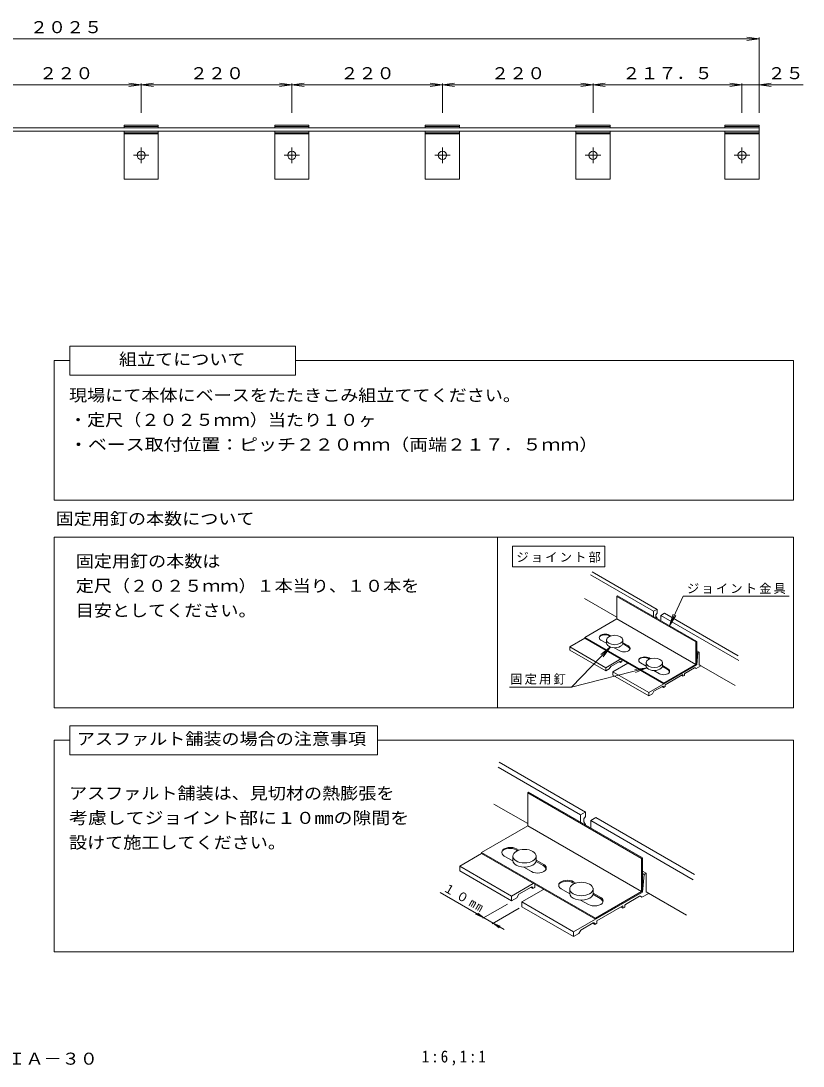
# Model space of a CAD drawing. Units: millimetres on the paper, with parts at other scales. Extents: x -178 to 188, y -132 to 133.
# Drawn here: x -2 to 188.4, y -132.2 to 122.4 of the extents above; entities that cross this region are included whole.
import ezdxf
from ezdxf.enums import TextEntityAlignment as Align

# ---------------------------------------------------------------- set-up
doc = ezdxf.new("R2010")
doc.units = ezdxf.units.MM
doc.linetypes.add('CHAIN1', pattern=[8, 5, -1, 1, -1])
for name, color, linetype, lineweight in [('1-3_1-3ﾚｲﾔ', 6, 'Continuous', 9), ('1-E', 2, 'Continuous', 9), ('1-F', 7, 'Continuous', 9), ('2-1', 4, 'Continuous', 9), ('2-F_2-Fﾚｲﾔ', 7, 'Continuous', 9)]:
    doc.layers.add(name, color=color, linetype=linetype, lineweight=lineweight)
doc.layers.add('F-5_F-5ﾚｲﾔ', color=2, linetype='Continuous')
doc.styles.add('ＭＳ ゴシック', font='')
doc.styles.get('ＭＳ ゴシック').set_extended_font_data('MS Gothic')

msp = doc.modelspace()

# ---------------------------------------------------------------- linework, layer by layer
at = {"layer": '1-3_1-3ﾚｲﾔ'}
for p, q in [((143.11, -17.765), (143.274, -17.671)), ((143.11, -23.263), (143.11, -17.765)), ((162.524, -28.785), (143.274, -17.671)), ((152.035, -21.384), (152.035, -21.384)), ((143.11, -23.263), (135.305, -27.77)), ((162.36, -34.377), (143.11, -23.263)), ((154.555, -38.884), (135.305, -27.77)), ((135.305, -27.77), (135.305, -27.972)), ((154.555, -39.086), (135.305, -27.972)), ((141.212, -27.381), (141.396, -27.487)), ((141.308, -27.215), (141.63, -27.402)), ((140.592, -29.134), (140.592, -28.284)), ((144.524, -29.294), (145.797, -30.029)), ((144.544, -29.134), (144.544, -28.284)), ((144.565, -29.096), (145.893, -29.863)), ((162.36, -34.377), (162.36, -28.879)), ((162.524, -28.785), (162.524, -34.485)), ((150.837, -32.937), (151.02, -33.043)), ((150.932, -32.771), (151.255, -32.957)), ((150.217, -34.691), (150.217, -33.841)), ((154.149, -34.849), (155.422, -35.584)), ((154.169, -34.691), (154.169, -33.841)), ((154.19, -34.652), (155.518, -35.418)), ((154.555, -39.086), (162.524, -34.485)), ((149.341, -81.487), (121.621, -65.483)), ((121.381, -73.663), (110.142, -80.152)), ((149.101, -89.668), (121.381, -73.663)), ((137.862, -96.157), (110.142, -80.152)), ((110.142, -80.152), (110.142, -80.443)), ((137.862, -96.447), (110.142, -80.443)), ((117.755, -82.116), (117.755, -81.05)), ((118.555, -79.533), (118.919, -79.743)), ((123.446, -82.116), (123.446, -80.894)), ((123.419, -82.341), (125.16, -83.346)), ((149.101, -89.668), (149.101, -81.625)), ((149.341, -81.487), (149.341, -89.82)), ((131.615, -90.119), (131.615, -89.092)), ((132.415, -87.535), (132.779, -87.745)), ((137.306, -90.119), (137.306, -88.896)), ((137.279, -90.343), (139.02, -91.348)), ((137.862, -96.447), (149.341, -89.82))]:
    msp.add_line(p, q, dxfattribs=at)
for points in [[(162.36, -28.879), (143.11, -17.765), (143.11, -17.765)], [(162.36, -34.377), (154.555, -38.884), (154.555, -39.086)], [(121.381, -73.663), (121.381, -65.621), (121.621, -65.483)], [(149.341, -81.487), (149.101, -81.625), (121.381, -65.621)], [(149.101, -89.668), (137.862, -96.157), (137.862, -96.447)]]:
    msp.add_lwpolyline(points, dxfattribs=at)
for centre, major_axis in [((142.568, -28.405), (-1.976, 0)), ((152.193, -33.962), (-1.976, 0)), ((120.6, -81.068), (-2.845, 0)), ((134.46, -89.07), (-2.845, 0))]:
    msp.add_ellipse(centre, major_axis=major_axis, ratio=0.5772, dxfattribs=at)
for centre, major_axis in [((142.568, -29.134), (-1.976, 0)), ((152.193, -34.691), (-1.976, 0)), ((120.6, -82.116), (-2.845, 0)), ((134.46, -90.119), (-2.845, 0))]:
    msp.add_ellipse(centre, major_axis=major_axis, ratio=0.5772, start_param=6.2831786, end_param=9.424779, dxfattribs=at)
at = {"layer": '1-E'}
for p, q in [((136.673, -12.515), (152.035, -21.384)), ((137.062, -11.822), (152.869, -20.947)), ((143.11, -22.88), (135.18, -18.301)), ((152.79, -20.948), (152.035, -21.384)), ((152.035, -21.384), (152.035, -22.729)), ((152.91, -23.055), (152.599, -22.711)), ((152.91, -21.017), (152.91, -21.895)), ((153.785, -22.395), (154.66, -21.889)), ((153.785, -22.395), (172.809, -33.378)), ((153.785, -22.395), (153.785, -23.739)), ((154.66, -21.889), (172.637, -32.268)), ((152.91, -23.055), (152.91, -23.234)), ((163.118, -31.354), (163.118, -34.431)), ((171.892, -39.497), (163.118, -34.431)), ((114.418, -58.177), (135.443, -70.316)), ((114.18, -59.379), (134.233, -70.957)), ((121.428, -73.137), (113.15, -68.358)), ((135.343, -70.316), (134.233, -70.957)), ((134.233, -70.957), (134.233, -72.764)), ((135.493, -70.403), (135.493, -71.384)), ((135.493, -73.313), (135.493, -73.492)), ((136.753, -72.412), (138.013, -71.685)), ((136.753, -72.412), (136.753, -74.219)), ((136.754, -72.412), (161.693, -86.811)), ((138.013, -71.685), (162.014, -85.541)), ((150.21, -85.245), (150.21, -89.755)), ((150.21, -89.755), (160.062, -95.443))]:
    msp.add_line(p, q, dxfattribs=at)
at = {"layer": '1-E', "color": 6}
for p, q in [((139.225, -28.418), (140.596, -29.209)), ((142.436, -30.272), (143.81, -31.065)), ((148.85, -33.973), (150.221, -34.765)), ((152.061, -35.827), (153.435, -36.62)), ((115.693, -81.026), (117.761, -82.22)), ((118.693, -79.294), (119.258, -79.62)), ((120.421, -83.755), (122.298, -84.839)), ((123.446, -82.038), (125.298, -83.107)), ((129.553, -89.028), (131.621, -90.222)), ((132.553, -87.296), (133.118, -87.622)), ((137.306, -90.04), (139.158, -91.109)), ((134.281, -91.757), (136.158, -92.841))]:
    msp.add_line(p, q, dxfattribs=at)
at = {"layer": '1-E'}
for points in [[(152.91, -21.895), (152.599, -22.239), (152.599, -22.711)], [(135.493, -71.384), (135.046, -71.968), (135.046, -72.729), (135.493, -73.313)]]:
    msp.add_lwpolyline(points, dxfattribs=at)
for centre, radius in [((152.83, -21.017), 0.08), ((135.393, -70.403), 0.1)]:
    msp.add_arc(centre, radius, 0, 120.00563, dxfattribs=at)
at = {"layer": '1-E', "color": 6}
for centre, major_axis, start_param, end_param in [((140.266, -27.817), (-1.473, 0), 3.9269908, 7.0685835), ((140.171, -27.982), (-1.473, 0), 3.9269908, 5.8583934), ((144.852, -30.464), (1.473, 0), 3.9269908, 7.0685835), ((144.756, -30.63), (1.473, 0), 6.0644761, 7.0685835), ((149.891, -33.372), (-1.473, 0), 3.9269908, 7.0685835), ((149.795, -33.538), (-1.473, 0), 3.9269908, 5.8583934), ((154.476, -36.019), (1.473, 0), 3.9269908, 7.0685835), ((154.381, -36.185), (1.473, 0), 6.0644761, 7.0685835), ((117.193, -80.16), (-2.121, 0), 3.9269908, 7.0685835), ((117.055, -80.399), (-2.121, 0), 3.9269908, 5.8583934), ((123.798, -83.973), (2.121, 0), 3.9269908, 7.0685835), ((123.66, -84.212), (2.121, 0), 6.0644761, 7.0685835), ((131.053, -88.162), (-2.121, 0), 3.9269908, 7.0685835), ((130.915, -88.401), (-2.121, 0), 3.9269908, 5.8583934), ((137.658, -91.975), (2.121, 0), 3.9269908, 7.0685835), ((137.52, -92.214), (2.121, 0), 6.0644761, 7.0685835)]:
    msp.add_ellipse(centre, major_axis=major_axis, ratio=0.57735, start_param=start_param, end_param=end_param, dxfattribs=at)
at = {"layer": '1-F'}
for p, q in [((9.943, 39.65), (6.128, 39.65)), ((6.128, -3.356), (186.128, -3.356)), ((114.052, -3.356), (114.052, -44.967)), ((186.128, -3.356), (186.128, -44.967)), ((140.137, -5.551), (117.65, -5.551)), ((117.65, -5.551), (117.65, -10.551)), ((140.137, -5.551), (140.137, -10.551)), ((140.137, -10.551), (117.65, -10.551)), ((155.882, -24.95), (159.229, -17.689)), ((159.229, -17.689), (185.052, -17.689)), ((155.882, -24.95), (156.772, -22.085)), ((155.882, -24.95), (157.483, -22.413)), ((135.305, -27.972), (131.63, -30.094)), ((131.63, -30.094), (131.63, -30.902)), ((141.514, -30.098), (139.73, -32.511)), ((140.38, -35.954), (131.63, -30.902)), ((144.055, -33.024), (140.38, -35.145)), ((163.118, -31.354), (162.524, -31.011)), ((162.782, -31.548), (162.524, -34.485)), ((163.118, -31.354), (163.118, -34.431)), ((141.255, -35.448), (140.38, -35.954)), ((141.605, -34.842), (141.255, -35.448)), ((143.705, -33.63), (141.605, -34.842)), ((145.805, -34.034), (142.13, -36.156)), ((143.968, -33.882), (143.618, -33.68)), ((144.318, -33.68), (143.968, -33.882)), ((143.968, -33.781), (143.968, -33.882)), ((144.318, -33.68), (144.318, -33.276)), ((150.444, -35.222), (147.465, -35.572)), ((150.444, -35.222), (147.657, -36.331)), ((150.88, -41.208), (162.524, -34.485)), ((161.993, -35.196), (159.63, -36.56)), ((162.168, -35.196), (162.43, -35.347)), ((163.568, -34.691), (162.43, -35.347)), ((163.568, -34.691), (163.118, -34.431)), ((142.13, -36.156), (142.13, -36.964)), ((150.88, -42.016), (142.13, -36.964)), ((159.193, -36.812), (154.818, -39.338)), ((159.193, -37.217), (158.843, -37.015)), ((159.193, -37.217), (159.193, -36.812)), ((159.543, -37.015), (159.193, -37.217)), ((159.543, -36.711), (159.543, -37.015)), ((132.087, -39.868), (116.926, -39.868)), ((154.205, -39.692), (152.105, -40.904)), ((154.468, -39.945), (154.118, -39.742)), ((154.818, -39.742), (154.468, -39.945)), ((154.468, -39.844), (154.468, -39.945)), ((154.818, -39.742), (154.818, -39.338)), ((151.755, -41.511), (150.88, -42.016)), ((152.105, -40.904), (151.755, -41.511)), ((9.943, -52.827), (6.128, -52.827)), ((110.142, -80.443), (104.85, -83.499)), ((104.85, -83.499), (104.85, -84.663)), ((117.45, -91.937), (104.85, -84.663)), ((150.21, -85.245), (149.341, -84.743)), ((149.718, -85.529), (149.341, -85.311)), ((149.718, -85.529), (149.341, -89.82)), ((150.21, -85.245), (149.718, -85.529)), ((122.742, -87.718), (117.45, -90.773)), ((122.238, -88.591), (119.214, -90.337)), ((122.616, -88.955), (122.112, -88.664)), ((123.12, -88.664), (122.616, -88.955)), ((122.616, -88.809), (122.616, -88.955)), ((123.12, -88.664), (123.12, -88.082)), ((100.114, -89.953), (115.675, -98.937)), ((118.71, -91.21), (117.45, -91.937)), ((119.214, -90.337), (118.71, -91.21)), ((125.262, -89.173), (119.97, -92.228)), ((132.57, -99.503), (149.341, -89.82)), ((148.572, -90.846), (145.17, -92.81)), ((148.824, -90.846), (149.202, -91.064)), ((150.84, -90.119), (149.202, -91.064)), ((110.485, -96.193), (116.441, -92.754)), ((119.272, -93.755), (112.721, -97.537)), ((119.97, -92.228), (119.97, -93.392)), ((132.57, -100.667), (119.97, -93.392)), ((144.54, -93.174), (138.24, -96.811)), ((144.54, -93.756), (144.036, -93.465)), ((144.54, -93.756), (144.54, -93.174)), ((145.044, -93.465), (144.54, -93.756)), ((145.044, -93.028), (145.044, -93.465)), ((110.704, -96.067), (108.666, -95.223)), ((110.704, -96.067), (109.259, -94.959)), ((112.986, -97.385), (114.683, -98.088)), ((112.986, -97.385), (114.44, -98.501)), ((134.334, -99.066), (133.83, -99.939)), ((137.358, -97.32), (134.334, -99.066)), ((137.736, -97.684), (137.232, -97.393)), ((138.24, -97.393), (137.736, -97.684)), ((137.736, -97.539), (137.736, -97.684)), ((138.24, -97.393), (138.24, -96.811)), ((133.83, -99.939), (132.57, -100.667))]:
    msp.add_line(p, q, dxfattribs=at)
for points in [[(9.943, 43.164), (9.943, 36.135), (64.823, 36.135), (64.823, 43.164)], [(9.943, -49.313), (9.943, -56.341), (84.823, -56.341), (84.823, -49.313)]]:
    msp.add_lwpolyline(points, close=True, dxfattribs=at)
for points in [[(6.128, 39.65), (6.128, 5.637), (186.128, 5.637), (186.128, 39.65), (64.823, 39.65)], [(6.128, -3.356), (6.128, -44.967), (186.128, -44.967)], [(140.38, -35.954), (140.38, -35.145), (131.63, -30.094)], [(150.444, -35.222), (132.087, -39.868), (141.514, -30.098), (139.167, -31.967)], [(163.118, -31.354), (162.782, -31.548), (162.524, -31.399)], [(150.88, -42.016), (150.88, -41.208), (142.13, -36.156)], [(6.128, -52.827), (6.128, -104.377), (186.128, -104.377), (186.128, -52.827), (84.823, -52.827)], [(117.45, -91.937), (117.45, -90.773), (104.85, -83.499)], [(150.21, -85.245), (150.21, -89.755), (150.84, -90.119)], [(132.57, -100.667), (132.57, -99.503), (119.97, -92.228)]]:
    msp.add_lwpolyline(points, dxfattribs=at)
for centre, radius, start, end in [((143.793, -33.781), 0.175, 0, 119.9989), ((162.08, -35.347), 0.175, 60.00119, 119.99881), ((159.718, -36.711), 0.175, 120.00127, 180), ((154.293, -39.844), 0.175, 0, 119.9989), ((122.364, -88.809), 0.252, 0, 119.9989), ((148.698, -91.064), 0.252, 60.00119, 119.99881), ((145.296, -93.028), 0.252, 120.00127, 180), ((137.484, -97.539), 0.252, 0, 119.9989)]:
    msp.add_arc(centre, radius, start, end, dxfattribs=at)
at = {"layer": '2-1'}
for p, q in [((31.466, 97.023), (23.132, 97.023)), ((23.132, 96.357), (23.132, 97.023)), ((31.466, 96.357), (31.466, 97.023)), ((68.132, 97.023), (59.799, 97.023)), ((59.799, 96.357), (59.799, 97.023)), ((68.132, 96.357), (68.132, 97.023)), ((104.799, 97.023), (96.466, 97.023)), ((96.466, 96.357), (96.466, 97.023)), ((104.799, 96.357), (104.799, 97.023)), ((141.466, 97.023), (133.132, 97.023)), ((133.132, 96.357), (133.132, 97.023)), ((141.466, 96.357), (141.466, 97.023)), ((177.716, 97.023), (169.382, 97.023)), ((169.382, 96.357), (169.382, 97.023)), ((177.716, 96.357), (177.716, 97.023)), ((31.466, 96.689), (23.132, 96.689)), ((23.132, 83.857), (23.132, 95.523)), ((31.466, 95.191), (23.132, 95.191)), ((31.466, 94.943), (23.132, 94.943)), ((31.466, 83.857), (31.466, 95.523)), ((68.132, 96.689), (59.799, 96.689)), ((59.799, 83.857), (59.799, 95.523)), ((68.132, 95.191), (59.799, 95.191)), ((68.132, 94.943), (59.799, 94.943)), ((68.132, 83.857), (68.132, 95.523)), ((104.799, 96.689), (96.466, 96.689)), ((96.466, 83.857), (96.466, 95.523)), ((104.799, 95.191), (96.466, 95.191)), ((104.799, 94.943), (96.466, 94.943)), ((104.799, 83.857), (104.799, 95.523)), ((141.466, 96.689), (133.132, 96.689)), ((133.132, 83.857), (133.132, 95.523)), ((141.466, 95.191), (133.132, 95.191)), ((141.466, 94.943), (133.132, 94.943)), ((141.466, 83.857), (141.466, 95.523)), ((177.716, 96.689), (169.382, 96.689)), ((169.382, 83.857), (169.382, 95.523)), ((177.716, 95.191), (169.382, 95.191)), ((177.716, 94.943), (169.382, 94.943)), ((177.716, 83.857), (177.716, 95.523)), ((31.466, 83.857), (23.132, 83.857)), ((68.132, 83.857), (59.799, 83.857)), ((104.799, 83.857), (96.466, 83.857)), ((141.466, 83.857), (133.132, 83.857)), ((177.716, 83.857), (169.382, 83.857))]:
    msp.add_line(p, q, dxfattribs=at)
at = {"layer": '2-1', "color": 2}
for p, q in [((177.716, 96.357), (-159.784, 96.357)), ((177.716, 95.523), (-159.784, 95.523)), ((177.716, 96.357), (177.716, 95.523))]:
    msp.add_line(p, q, dxfattribs=at)
at = {"layer": '2-1', "linetype": 'CHAIN1'}
for p, q in [((29.19, 89.69), (25.407, 89.69)), ((27.299, 87.799), (27.299, 91.582)), ((65.857, 89.69), (62.074, 89.69)), ((63.966, 87.799), (63.966, 91.582)), ((102.524, 89.69), (98.741, 89.69)), ((100.632, 87.799), (100.632, 91.582)), ((139.19, 89.69), (135.407, 89.69)), ((137.299, 87.799), (137.299, 91.582)), ((175.441, 89.69), (171.657, 89.69)), ((173.549, 87.799), (173.549, 91.582))]:
    msp.add_line(p, q, dxfattribs=at)
at = {"layer": '2-1'}
for centre in [(27.299, 89.69), (63.966, 89.69), (100.632, 89.69), (137.299, 89.69), (173.549, 89.69)]:
    msp.add_circle(centre, 1, dxfattribs=at)
at = {"layer": '2-F_2-Fﾚｲﾔ'}
for p, q in [((-159.784, 118.053), (177.716, 118.053)), ((177.716, 118.053), (174.741, 118.445)), ((177.716, 118.053), (174.741, 117.662)), ((177.716, 100.023), (177.716, 118.353)), ((30.273, 106.445), (24.325, 107.228)), ((30.273, 107.228), (24.325, 106.445)), ((27.299, 100.023), (27.299, 107.137)), ((66.94, 106.445), (60.991, 107.228)), ((66.94, 107.228), (60.991, 106.445)), ((63.966, 100.023), (63.966, 107.137)), ((103.607, 106.445), (97.658, 107.228)), ((103.607, 107.228), (97.658, 106.445)), ((100.632, 100.023), (100.632, 107.137)), ((140.273, 106.445), (134.325, 107.228)), ((140.273, 107.228), (134.325, 106.445)), ((137.299, 100.023), (137.299, 107.137)), ((173.549, 106.837), (170.575, 107.228)), ((173.549, 100.023), (173.549, 107.137)), ((177.716, 106.837), (180.69, 107.228)), ((-168.171, 106.837), (188.429, 106.837)), ((173.549, 106.837), (170.575, 106.445)), ((177.716, 106.837), (180.69, 106.445))]:
    msp.add_line(p, q, dxfattribs=at)

# ---------------------------------------------------------------- texts
at = {"layer": '1-F', "color": 2, "style": 'ＭＳ ゴシック'}
for s, width, p in [('組立てについて', 1.1, (21.883, 37.65)), ('現場にて本体にベースをたたきこみ組立ててください。', 1.1, (9.73, 28.883)), ('・定尺（２０２５ｍｍ）当たり１０ヶ', 1.1, (9.73, 22.883)), ('・ベース取付位置：ピッチ２２０ｍｍ（両端２１７．５ｍｍ） ', 1.15, (9.73, 16.883)), ('固定用釘の本数について', 1.1, (6.468, -1.186)), ('固定用釘の本数は', 1.1, (11.372, -11.547)), ('定尺（２０２５ｍｍ）１本当り、１０本を', 1.1, (11.372, -17.547)), ('目安としてください。', 1.1, (11.372, -23.547)), ('アスファルト舗装の場合の注意事項', 1.1, (11.633, -54.827)), ('アスファルト舗装は、見切材の熱膨張を', 1.1, (9.73, -68.086)), ('考慮してジョイント部に１０mmの隙間を', 1.15, (9.73, -74.086)), ('設けて施工してください。', 1.1, (9.73, -80.086))]:
    msp.add_text(s, height=2.933, dxfattribs=dict(at, width=width)).set_placement(p, align=Align.BOTTOM_LEFT)
at = {"layer": '1-F', "char_height": 2.199, "attachment_point": 7, "style": 'ＭＳ ゴシック'}
for s, insert in [('\\T1.17;ジョイント部', (118.643, -9.551)), ('\\T1.17;ジョイント金具', (160.168, -17.185)), ('\\T1.17;固定用釘', (117.117, -39.272))]:
    msp.add_mtext(s, dxfattribs=dict(at, insert=insert))
at = {"layer": '1-F', "insert": (100.499, -89.365), "char_height": 2.199, "attachment_point": 7, "rotation": 330, "style": 'ＭＳ ゴシック'}
msp.add_mtext('\\T1.23;１０mm', dxfattribs=at)
at = {"layer": '2-F_2-Fﾚｲﾔ', "color": 2, "style": 'ＭＳ ゴシック', "width": 1.1}
for s, p in [('２０２５', (0.216, 118.553)), ('２２０', (2.466, 107.337)), ('２２０', (39.132, 107.337)), ('２２０', (75.799, 107.337)), ('２２０', (112.466, 107.337)), ('２１７．５', (144.424, 107.337)), ('２５', (179.803, 107.337))]:
    msp.add_text(s, height=2.933, dxfattribs=at).set_placement(p, align=Align.BOTTOM_LEFT)
at = {"layer": 'F-5_F-5ﾚｲﾔ', "style": 'ＭＳ ゴシック', "width": 1.1}
msp.add_text('アルミ製\u3000舗装用見切材\u3000ＩＡ－３０\u3000', height=2.933, dxfattribs=at).set_placement((-58.063, -132.747), align=Align.BOTTOM_LEFT)
at = {"layer": 'F-5_F-5ﾚｲﾔ', "insert": (95.62, -132.084), "char_height": 2.933, "attachment_point": 7, "style": 'ＭＳ ゴシック'}
msp.add_mtext('\\T1.28;\\W0.9;1:6,1:1', dxfattribs=at)

doc.saveas('drawing.dxf')
